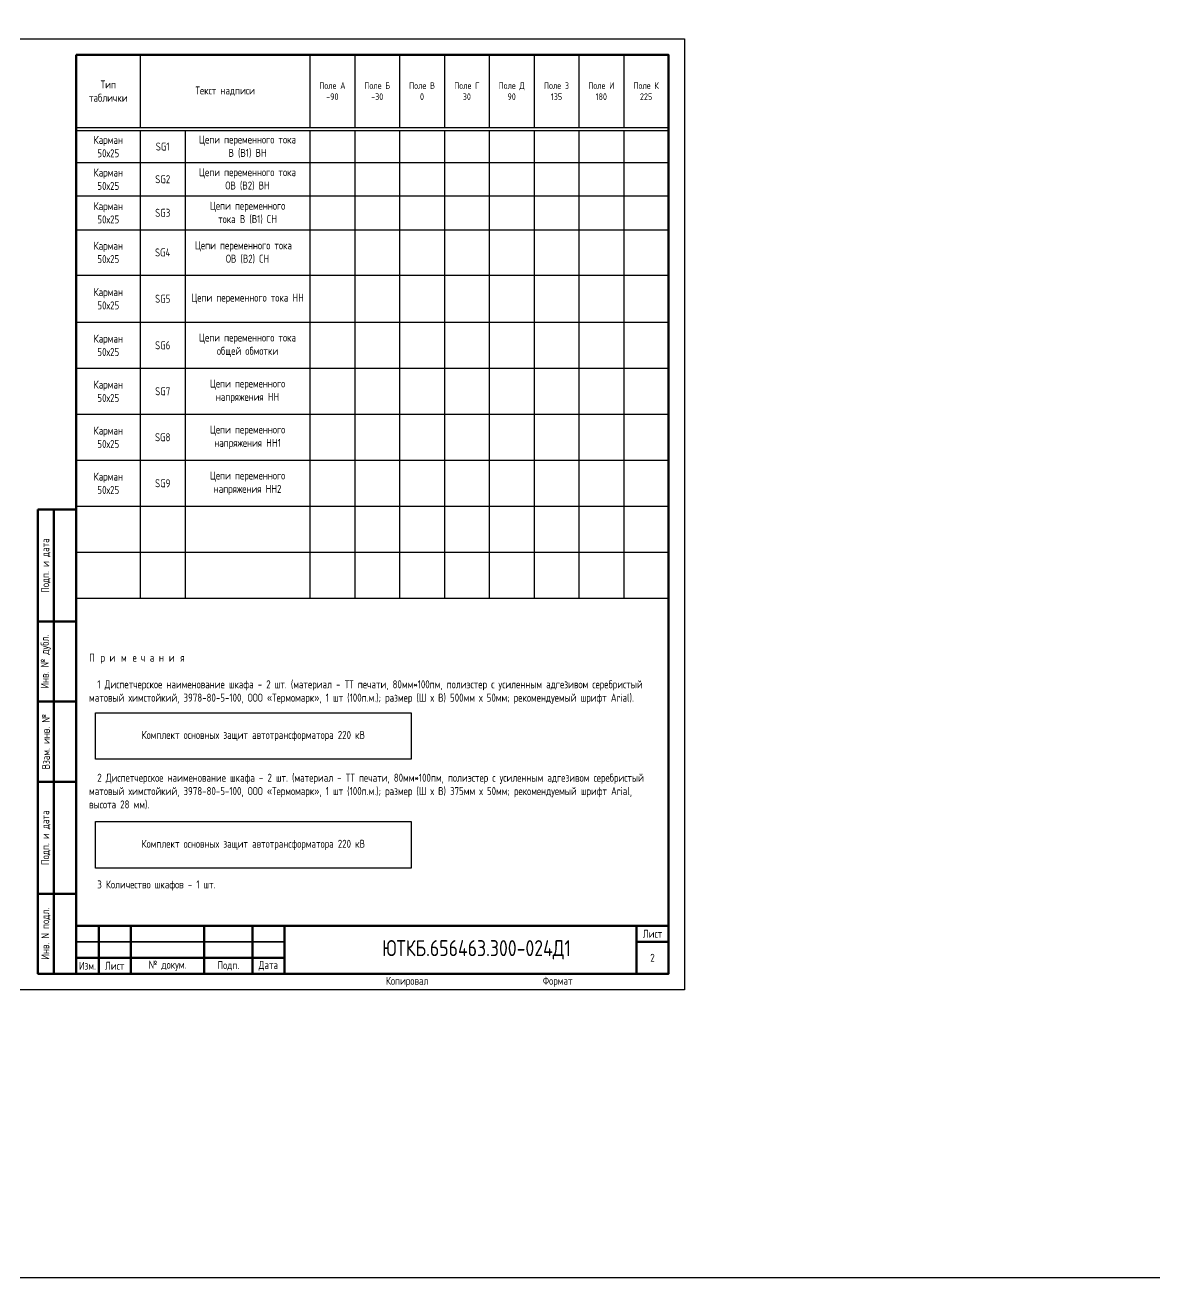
# Model space of a CAD drawing. Header units: millimetres. Extents: x -1244 to 6083, y -90 to 1191.
# Drawn here: x -836 to -483, y -90 to 301.3 of the extents above; entities that cross this region are included whole.
import ezdxf

# ---------------------------------------------------------------- set-up
doc = ezdxf.new("R2010")
doc.units = ezdxf.units.MM
doc.styles.add('Gost_type_A', font='GOST_0.TTF')

# ---------------------------------------------------------------- blocks, each defined once
blk = doc.blocks.new('Формат_А4')
blk.add_lwpolyline([(0, 297), (0, 0), (-210, 0), (-210, 297)], close=True)
at = {"lineweight": 50}
blk.add_lwpolyline([(-190, 292), (-5, 292), (-5, 5), (-190, 5)], close=True, dxfattribs=at)
blk = doc.blocks.new('*T23')
at = {"color": 0, "linetype": 'ByBlock', "lineweight": -2, "transparency": 16777216}
for p, q in [((0, 0), (185, 0)), ((0, 0), (0, -237.02)), ((20, 0), (20, -22.61)), ((73, 0), (73, -22.61)), ((87, 0), (87, -22.61)), ((101, 0), (101, -22.61)), ((115, 0), (115, -22.61)), ((129, 0), (129, -22.61)), ((143, 0), (143, -22.61)), ((157, 0), (157, -22.61)), ((171, 0), (171, -22.61)), ((185, 0), (185, -237.02)), ((210, 0), (395, 0)), ((210, 0), (210, -169.71)), ((230, 0), (230, -22.61)), ((283, 0), (283, -22.61)), ((297, 0), (297, -22.61)), ((311, 0), (311, -22.61)), ((325, 0), (325, -22.61)), ((339, 0), (339, -22.61)), ((353, 0), (353, -22.61)), ((367, 0), (367, -22.61)), ((381, 0), (381, -22.61)), ((395, 0), (395, -169.71)), ((0, -22.61), (185, -22.61)), ((210, -22.61), (395, -22.61)), ((0, -23.61), (185, -23.61)), ((20, -23.61), (20, -237.02)), ((34, -23.61), (34, -237.02)), ((73, -23.61), (73, -237.02)), ((87, -23.61), (87, -237.02)), ((101, -23.61), (101, -237.02)), ((115, -23.61), (115, -237.02)), ((129, -23.61), (129, -237.02)), ((143, -23.61), (143, -237.02)), ((157, -23.61), (157, -237.02)), ((171, -23.61), (171, -237.02)), ((210, -23.61), (395, -23.61)), ((230, -23.61), (230, -169.71)), ((244, -23.61), (244, -169.71)), ((283, -23.61), (283, -169.71)), ((297, -23.61), (297, -169.71)), ((311, -23.61), (311, -169.71)), ((325, -23.61), (325, -169.71)), ((339, -23.61), (339, -169.71)), ((353, -23.61), (353, -169.71)), ((367, -23.61), (367, -169.71)), ((381, -23.61), (381, -169.71)), ((0, -33.28), (185, -33.28)), ((210, -33.63), (395, -33.63)), ((0, -42.95), (185, -42.95)), ((210, -44.02), (395, -44.02)), ((0, -52.62), (185, -52.62)), ((210, -54.58), (395, -54.58)), ((0, -62.29), (185, -62.29)), ((210, -68.77), (395, -68.77)), ((0, -71.96), (185, -71.96)), ((0, -81.98), (185, -81.98)), ((210, -83.5), (395, -83.5)), ((0, -91.65), (185, -91.65)), ((210, -97.87), (395, -97.87)), ((0, -102.04), (185, -102.04)), ((0, -112.42), (185, -112.42)), ((210, -112.24), (395, -112.24)), ((0, -122.8), (185, -122.8)), ((210, -126.6), (395, -126.6)), ((0, -133.19), (185, -133.19)), ((0, -143.57), (185, -143.57)), ((210, -140.97), (395, -140.97)), ((0, -153.95), (185, -153.95)), ((210, -155.34), (395, -155.34)), ((0, -164.34), (185, -164.34)), ((210, -169.71), (395, -169.71)), ((0, -174.72), (185, -174.72)), ((0, -185.1), (185, -185.1)), ((0, -195.49), (185, -195.49)), ((0, -205.87), (185, -205.87)), ((0, -216.25), (185, -216.25)), ((0, -226.64), (185, -226.64)), ((0, -237.02), (185, -237.02))]:
    blk.add_line(p, q, dxfattribs=at)
at = {"color": 0, "transparency": 16777216, "char_height": 2.5, "attachment_point": 5, "style": 'Gost_type_A'}
for s, insert, width in [('Тип таблички', (10, -11.3), 17), ('Текст надписи', (46.5, -11.3), 50), ('{\\H0.83333x;\\C256;Поле А \\P-90}', (80, -11.3), 11), ('{\\H0.83333x;\\C256;Поле Б\\P-30}', (94, -11.3), 11), ('{\\H0.83333x;\\C256;Поле В\\P0}', (108, -11.3), 11), ('{\\H0.83333x;\\C256;Поле Г\\P30}', (122, -11.3), 11), ('{\\H0.83333x;\\C256;Поле Д\\P90}', (136, -11.3), 11), ('{\\H0.83333x;\\C256;Поле З\\P135}', (150, -11.3), 11), ('{\\H0.83333x;\\C256;Поле И\\P180}', (164, -11.3), 11), ('{\\H0.83333x;\\C256;Поле К\\P225}', (178, -11.3), 11), ('Тип таблички', (220, -11.3), 17), ('Текст надписи', (256.5, -11.3), 50), ('{\\H0.83333x;\\C256;Поле А \\P-90}', (290, -11.3), 11), ('{\\H0.83333x;\\C256;Поле Б\\P-30}', (304, -11.3), 11), ('{\\H0.83333x;\\C256;Поле В\\P0}', (318, -11.3), 11), ('{\\H0.83333x;\\C256;Поле Г\\P30}', (332, -11.3), 11), ('{\\H0.83333x;\\C256;Поле Д\\P90}', (346, -11.3), 11), ('{\\H0.83333x;\\C256;Поле З\\P135}', (360, -11.3), 11), ('{\\H0.83333x;\\C256;Поле И\\P180}', (374, -11.3), 11), ('{\\H0.83333x;\\C256;Поле К\\P225}', (388, -11.3), 11), ('Карман\\P50х25', (10, -28.44), 17), ('A1', (27, -28.44), 11), ('ИЭУ', (53.5, -28.44), 36), ('Карман\\P50х25', (220, -28.62), 17), ('SG1', (237, -28.62), 11), ('Цепи переменного тока \\PВ (В1) ВН', (263.5, -28.62), 36), ('Карман\\P50х25', (10, -38.11), 17), ('A1.1', (27, -38.11), 11), ('ИЧМ ИЭУ', (53.5, -38.11), 36), ('Карман\\P50х25', (220, -38.82), 17), ('SG2', (237, -38.82), 11), ('Цепи переменного тока \\PОВ (В2) ВН', (263.5, -38.82), 36), ('Карман\\P50х25', (10, -47.78), 17), ('A2', (27, -47.78), 11), ('ИЭУ', (53.5, -47.78), 36), ('Карман\\P50х25', (220, -49.3), 17), ('{\\C256;Цепи переменного \\Pтока В (В1) СН}', (263.5, -49.3), 36), ('SG3', (237, -49.3), 11), ('Карман\\P50х25', (10, -57.45), 17), ('A2.1', (27, -57.45), 11), ('ИЧМ ИЭУ', (53.5, -57.45), 36), ('Карман\\P50х25', (220, -61.68), 17), ('{\\C256;Цепи переменного тока   ОВ (В2) СН}', (263.5, -61.68), 36), ('SG4', (237, -61.68), 11), ('Карман\\P50х25', (10, -67.12), 17), ('HL1', (27, -67.12), 11), ('Вызов', (53.5, -67.12), 36), ('Карман\\P50х25', (10, -76.97), 17), ('Действие на отключение\\PВ (В1) ВН', (53.5, -76.97), 36), ('Карман\\P50х25', (220, -76.14), 17), ('SA1', (27, -76.97), 11), ('SG5', (237, -76.14), 11), ('{\\C256;Цепи переменного тока НН}', (263.5, -76.14), 36), ('Карман\\P50х25', (10, -86.82), 17), ('SA2', (27, -86.82), 11), ('Пуск УРОВ В (В1) ВН', (53.5, -86.82), 36), ('Карман\\P50х25', (220, -90.69), 17), ('SG6', (237, -90.69), 11), ('{\\C256;Цепи переменного тока общей обмотки}', (263.5, -90.69), 36), ('Карман\\P50х25', (10, -96.85), 17), ('Действие на отключение\\PОВ (В2) ВН', (53.5, -96.85), 36), ('SA3', (27, -96.85), 11), ('Карман\\P50х25', (220, -105.05), 17), ('{\\C256;Цепи переменного напряжения НН}', (263.5, -105.05), 36), ('Карман\\P50х25', (10, -107.23), 17), ('Пуск УРОВ ОВ (В2) ВН', (53.5, -107.23), 36), ('SG7', (237, -105.05), 11), ('SA4', (27, -107.23), 11), ('Карман\\P50х25', (10, -117.61), 17), ('SA5', (27, -117.61), 11), ('Действие на отключение\\PВ3 ВН', (53.5, -117.61), 36), ('Карман\\P50х25', (220, -119.42), 17), ('{\\C256;Цепи переменного напряжения НН1}', (263.5, -119.42), 36), ('SG8', (237, -119.42), 11), ('Карман\\P50х25', (10, -128), 17), ('SA6', (27, -128), 11), ('Пуск УРОВ В3 ВН', (53.5, -128), 36), ('Карман\\P50х25', (220, -133.79), 17), ('SG9', (237, -133.79), 11), ('{\\C256;Цепи переменного напряжения НН2}', (263.5, -133.79), 36), ('Карман\\P50х25', (10, -138.38), 17), ('Действие на отключение\\PВ4 ВН', (53.5, -138.38), 36), ('SA7', (27, -138.38), 11), ('Карман\\P50х25', (10, -148.76), 17), ('SA8', (27, -148.76), 11), ('Пуск УРОВ В4 ВН', (53.5, -148.76), 36), ('Карман\\P50х25', (10, -159.15), 17), ('Действие на отключение\\PВ (В1) СН', (53.5, -159.15), 36), ('SA9', (27, -159.15), 11), ('Карман\\P50х25', (10, -169.53), 17), ('Пуск УРОВ {\\C256;В (В1) СН}', (53.5, -169.53), 36), ('SA10', (27, -169.53), 11), ('Карман\\P50х25', (10, -179.91), 17), ('SA11', (27, -179.91), 11), ('Действие на отключение\\PОВ (В2) СН', (53.5, -179.91), 36), ('Карман\\P50х25', (10, -190.3), 17), ('SA12', (27, -190.3), 11), ('Пуск УРОВ ОВ (В2) СН', (53.5, -190.3), 36), ('Карман\\P50х25', (10, -200.68), 17), ('SA13', (27, -200.68), 11), ('Действие на отключение\\PВ НН1', (53.5, -200.68), 36), ('Карман\\P50х25', (10, -211.06), 17), ('SA14', (27, -211.06), 11), ('Действие на отключение\\PВ НН2', (53.5, -211.06), 36), ('Карман\\P50х25', (10, -221.45), 17), ('SA15', (27, -221.45), 11), ('Пуск пожаротушения', (53.5, -221.45), 36), ('Карман\\P50х25', (10, -231.83), 17), ('SA16', (27, -231.83), 11), ('Пуск отсечного клапана', (53.5, -231.83), 36)]:
    blk.add_mtext(s, dxfattribs=dict(at, insert=insert, width=width))
blk = doc.blocks.new('Штамп левый нижний')
at = {"lineweight": 50}
for points in [[(-12, 145), (-7, 145), (-7, 110), (-12, 110)], [(-7, 145), (0, 145), (0, 110), (-7, 110)], [(-12, 110), (-7, 110), (-7, 85), (-12, 85)], [(-7, 110), (0, 110), (0, 85), (-7, 85)], [(-12, 85), (-7, 85), (-7, 60), (-12, 60)], [(-7, 85), (0, 85), (0, 60), (-7, 60)], [(-12, 60), (-7, 60), (-7, 25), (-12, 25)], [(-7, 60), (0, 60), (0, 25), (-7, 25)], [(-12, 25), (-7, 25), (-7, 0), (-12, 0)], [(-7, 25), (0, 25), (0, 0), (-7, 0)]]:
    blk.add_lwpolyline(points, close=True, dxfattribs=at)
at = {"char_height": 2.5, "attachment_point": 5, "rotation": 90, "style": 'Gost_type_A'}
for s, insert, width in [('Подп. и дата', (-9.5, 127.5), 35), ('Инв. № дубл.', (-9.5, 97.5), 25), ('Взам. инв. №', (-9.5, 72.5), 25), ('Подп. и дата', (-9.5, 42.5), 35), ('Инв. N подл.', (-9.5, 12.5), 25)]:
    blk.add_mtext(s, dxfattribs=dict(at, insert=insert, width=width))
blk = doc.blocks.new('Штамп малый нижний')
at = {"lineweight": 50}
for points in [[(-185, 15), (-178, 15), (-178, 5), (-185, 5)], [(-178, 15), (-168, 15), (-168, 5), (-178, 5)], [(-168, 15), (-145, 15), (-145, 5), (-168, 5)], [(-145, 15), (-130, 15), (-130, 5), (-145, 5)], [(-130, 15), (-120, 15), (-120, 5), (-130, 5)], [(-120, 15), (-10, 15), (-10, 0), (-120, 0)], [(-10, 15), (0, 15), (0, 10), (-10, 10)], [(-10, 10), (0, 10), (0, 0), (-10, 0)], [(-185, 5), (-178, 5), (-178, 0), (-185, 0)], [(-178, 5), (-168, 5), (-168, 0), (-178, 0)], [(-168, 5), (-145, 5), (-145, 0), (-168, 0)], [(-145, 5), (-130, 5), (-130, 0), (-145, 0)], [(-130, 5), (-120, 5), (-120, 0), (-130, 0)]]:
    blk.add_lwpolyline(points, close=True, dxfattribs=at)
for points in [[(-185, 15), (-178, 15), (-178, 10), (-185, 10)], [(-178, 15), (-168, 15), (-168, 10), (-178, 10)], [(-168, 15), (-145, 15), (-145, 10), (-168, 10)], [(-145, 15), (-130, 15), (-130, 10), (-145, 10)], [(-130, 15), (-120, 15), (-120, 10), (-130, 10)], [(-185, 10), (-178, 10), (-178, 5), (-185, 5)], [(-178, 10), (-168, 10), (-168, 5), (-178, 5)], [(-168, 10), (-145, 10), (-145, 5), (-168, 5)], [(-145, 10), (-130, 10), (-130, 5), (-145, 5)], [(-130, 10), (-120, 10), (-120, 5), (-130, 5)]]:
    blk.add_lwpolyline(points, close=True)
at = {"char_height": 2.5, "style": 'Gost_type_A'}
for s, insert, width, attachment_point in [('Лист', (-5, 12.5), 10, 5), ('№ докум.', (-156.5, 2.5), 23, 5), ('Подп.', (-137.5, 2.5), 15, 5), ('Дата', (-125, 2.5), 10, 5), ('Изм.', (-181.5, 2.5), 7, 5), ('Лист', (-173, 2.5), 10, 5), ('Копировал', (-75, -2.53), 13.1202, 6), ('Формат', (-30, -2.53), 13.1202, 6)]:
    blk.add_mtext(s, dxfattribs=dict(at, insert=insert, width=width, attachment_point=attachment_point))
blk = doc.blocks.new('*T38')
at = {"color": 0, "linetype": 'ByBlock', "lineweight": -2, "transparency": 16777216}
for p, q in [((0, 0), (185, 0)), ((0, 0), (0, -169.71)), ((20, 0), (20, -22.61)), ((73, 0), (73, -22.61)), ((87, 0), (87, -22.61)), ((101, 0), (101, -22.61)), ((115, 0), (115, -22.61)), ((129, 0), (129, -22.61)), ((143, 0), (143, -22.61)), ((157, 0), (157, -22.61)), ((171, 0), (171, -22.61)), ((185, 0), (185, -169.71)), ((0, -22.61), (185, -22.61)), ((0, -23.61), (185, -23.61)), ((20, -23.61), (20, -169.71)), ((34, -23.61), (34, -169.71)), ((73, -23.61), (73, -169.71)), ((87, -23.61), (87, -169.71)), ((101, -23.61), (101, -169.71)), ((115, -23.61), (115, -169.71)), ((129, -23.61), (129, -169.71)), ((143, -23.61), (143, -169.71)), ((157, -23.61), (157, -169.71)), ((171, -23.61), (171, -169.71)), ((0, -33.63), (185, -33.63)), ((0, -44.02), (185, -44.02)), ((0, -54.58), (185, -54.58)), ((0, -68.77), (185, -68.77)), ((0, -83.5), (185, -83.5)), ((0, -97.87), (185, -97.87)), ((0, -112.24), (185, -112.24)), ((0, -126.6), (185, -126.6)), ((0, -140.97), (185, -140.97)), ((0, -155.34), (185, -155.34)), ((0, -169.71), (185, -169.71))]:
    blk.add_line(p, q, dxfattribs=at)
at = {"color": 0, "transparency": 16777216, "char_height": 2.5, "attachment_point": 5, "style": 'Gost_type_A'}
for s, insert, width in [('Тип таблички', (10, -11.3), 17), ('Текст надписи', (46.5, -11.3), 50), ('{\\H0.83333x;\\C256;Поле А \\P-90}', (80, -11.3), 11), ('{\\H0.83333x;\\C256;Поле Б\\P-30}', (94, -11.3), 11), ('{\\H0.83333x;\\C256;Поле В\\P0}', (108, -11.3), 11), ('{\\H0.83333x;\\C256;Поле Г\\P30}', (122, -11.3), 11), ('{\\H0.83333x;\\C256;Поле Д\\P90}', (136, -11.3), 11), ('{\\H0.83333x;\\C256;Поле З\\P135}', (150, -11.3), 11), ('{\\H0.83333x;\\C256;Поле И\\P180}', (164, -11.3), 11), ('{\\H0.83333x;\\C256;Поле К\\P225}', (178, -11.3), 11), ('Карман\\P50х25', (10, -28.62), 17), ('SG1', (27, -28.62), 11), ('Цепи переменного тока \\PВ (В1) ВН', (53.5, -28.62), 36), ('Карман\\P50х25', (10, -38.82), 17), ('SG2', (27, -38.82), 11), ('Цепи переменного тока \\PОВ (В2) ВН', (53.5, -38.82), 36), ('Карман\\P50х25', (10, -49.3), 17), ('{\\C256;Цепи переменного \\Pтока В (В1) СН}', (53.5, -49.3), 36), ('SG3', (27, -49.3), 11), ('Карман\\P50х25', (10, -61.68), 17), ('{\\C256;Цепи переменного тока   ОВ (В2) СН}', (53.5, -61.68), 36), ('SG4', (27, -61.68), 11), ('Карман\\P50х25', (10, -76.14), 17), ('SG5', (27, -76.14), 11), ('{\\C256;Цепи переменного тока НН}', (53.5, -76.14), 36), ('Карман\\P50х25', (10, -90.69), 17), ('SG6', (27, -90.69), 11), ('{\\C256;Цепи переменного тока общей обмотки}', (53.5, -90.69), 36), ('Карман\\P50х25', (10, -105.05), 17), ('{\\C256;Цепи переменного напряжения НН}', (53.5, -105.05), 36), ('SG7', (27, -105.05), 11), ('Карман\\P50х25', (10, -119.42), 17), ('{\\C256;Цепи переменного напряжения НН1}', (53.5, -119.42), 36), ('SG8', (27, -119.42), 11), ('Карман\\P50х25', (10, -133.79), 17), ('SG9', (27, -133.79), 11), ('{\\C256;Цепи переменного напряжения НН2}', (53.5, -133.79), 36)]:
    blk.add_mtext(s, dxfattribs=dict(at, insert=insert, width=width))

msp = doc.modelspace()

# ---------------------------------------------------------------- linework, layer by layer
msp.add_line((-820, 20), (-635, 20))
for points in [[(-1117.42, 586), (6083.28, 586), (6083.28, -90), (-1117.42, -90)], [(-814, 86.52), (-715.4, 86.52), (-715.4, 72.02), (-814, 72.02)], [(-814, 52.52), (-715.4, 52.52), (-715.4, 38.02), (-814, 38.02)]]:
    msp.add_lwpolyline(points, close=True)

# ---------------------------------------------------------------- block references
at = {"color": 1}
for name, p in [('Формат_А4', (-630, 0)), ('Штамп левый нижний', (-820, 5)), ('Штамп малый нижний', (-635, 5))]:
    msp.add_blockref(name, p, dxfattribs=at)
for name, p in [('*T23', (-1030, 292)), ('*T38', (-820, 292))]:
    msp.add_blockref(name, p)

# ---------------------------------------------------------------- texts
at = {"style": 'Gost_type_A'}
for s, insert, char_height, width, attachment_point in [('\\pxql;{\\T2;\\C0;Примечания\\P\\P\\T1;  1 }Диспетчерское наименование шкафа - {\\C5;2 шт.} (материал - ТТ печати, 80мм*100пм, полиэстер с усиленным адгезивом серебристый матовый химстойкий, 3978-80-5-100, ООО «Термомарк», 1 шт (100п.м.); размер (Ш х В) {\\C5;500мм} х 50мм; рекомендуемый шрифт Arial).\\P\\P\\P\\P\\P\\P  2 Диспетчерское наименование шкафа - {\\C5;2 шт.} (материал - ТТ печати, 80мм*100пм, полиэстер с усиленным адгезивом серебристый матовый химстойкий, 3978-80-5-100, ООО «Термомарк», 1 шт (100п.м.); размер (Ш х В) 375мм х 50мм; рекомендуемый шрифт Arial, высота 28 мм).\\P\\P\\P\\P\\P\\P  3 Количество шкафов - 1 шт.', (-816, 105), 2.5, 175, 1), ('Комплект основных защит автотрансформатора 220 кВ ', (-764.7, 79.27), 2.5, 98.6, 5), ('Комплект основных защит автотрансформатора 220 кВ ', (-764.7, 45.27), 2.5, 98.6, 5), ('ЮТКБ.656463.300-024Д1', (-695, 12.5), 5, 120, 5), ('2', (-640, 10), 2.5, 10, 5)]:
    msp.add_mtext(s, dxfattribs=dict(at, insert=insert, char_height=char_height, width=width, attachment_point=attachment_point))

doc.saveas('drawing.dxf')
